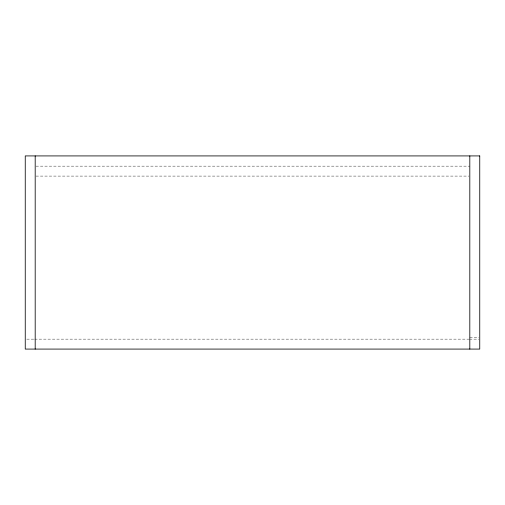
<?xml version="1.0" encoding="UTF-8"?>
<svg xmlns="http://www.w3.org/2000/svg" width="505" height="505" viewBox="0 0 505 505"><rect width="100%" height="100%" fill="white"/><g stroke="black" fill="none" stroke-linecap="round" stroke-linejoin="round"><path stroke-width="0.38" stroke-dasharray="2.52 1.89" d="M35.981 166.145L469.808 166.145M35.981 176.087L469.019 176.087M469.808 337.719L478.986 337.719M26.778 339.139L34.428 339.139M34.719 339.139L469.019 339.139M469.492 339.139L478.986 339.139"/><path stroke-width="0.76" d="M469.808 155.919L469.808 349.081M35.192 155.919L35.192 349.081M479.75 155.919L25.25 155.919L25.25 349.081L479.75 349.081L479.75 155.919"/></g></svg>
